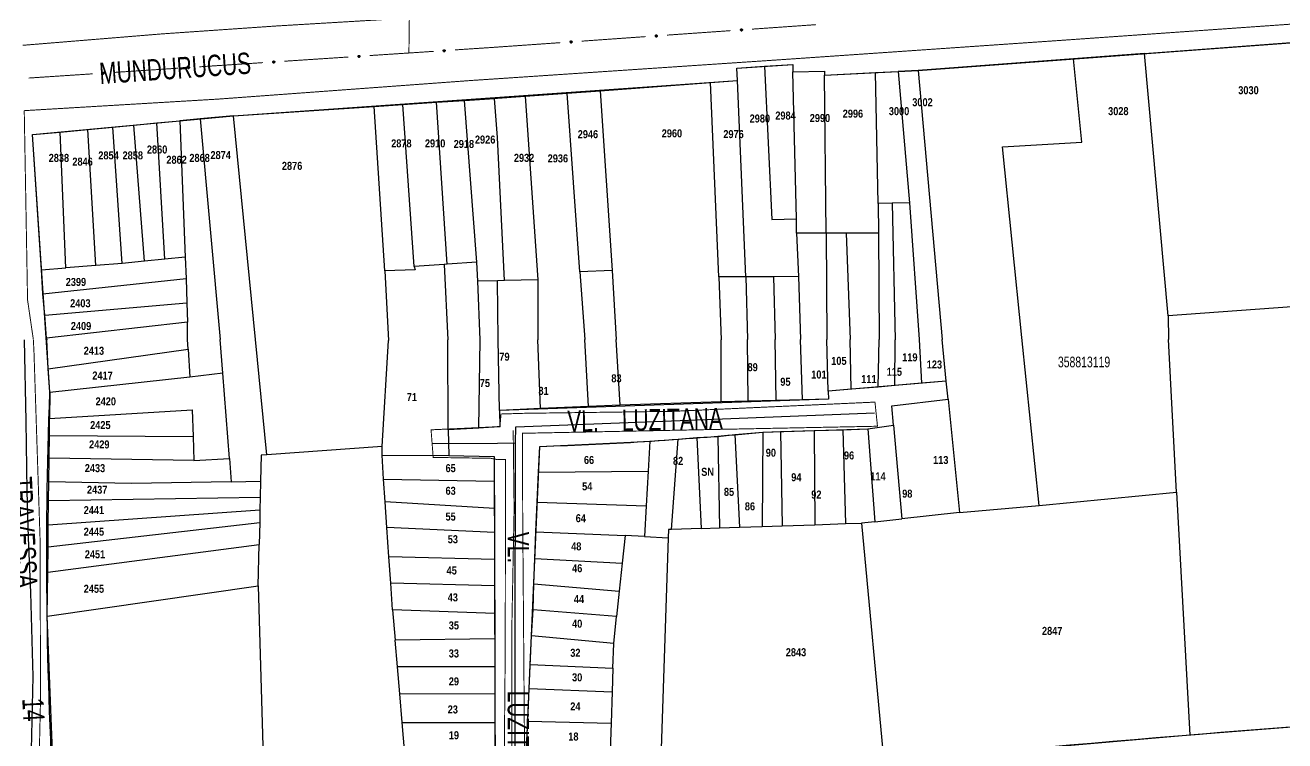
# Model space of a CAD drawing. Extents: x 201676 to 203188, y 4837754 to 4839005.
# Drawn here: x 202229.9 to 202465.9, y 4838670.6 to 4838804.7 of the extents above; entities that cross this region are included whole.
import ezdxf
from ezdxf.enums import TextEntityAlignment as Align

# ---------------------------------------------------------------- set-up
doc = ezdxf.new("R2010")
doc.units = 0
doc.header["$LTSCALE"] = 1.5
doc.header["$MEASUREMENT"] = 0
for name, pattern in [('PHANTOMX2', [5, 2.5, -0.5, 0.5, -0.5, 0.5, -0.5]), ('TRACO_05', [11, 7, -1, 0.5, -1, 0.5, -1]), ('TRACO_11', [8, 3, -1, 3, -1]), ('TRACO_25', [8, 3, -1, 1, -1, 1, -1])]:
    doc.linetypes.add(name, pattern=pattern)
for name, color, linetype in [('CD-MALHA-LOTES', 40, 'CONTINUOUS'), ('CD_TXT_QUADRA', 7, 'CONTINUOUS'), ('HD-VALAS-DRENOS', 170, 'TRACO_05'), ('RU-QUADRAS', 210, 'CONTINUOUS'), ('SV-EIXO-RUA-N-PAV', 6, 'CONTINUOUS'), ('SV-EIXO-RUA-PAV', 20, 'CONTINUOUS'), ('SV-RUA-NAO-PAV-S-GUIA-C-GUIA', 7, 'PHANTOMX2'), ('SV-RUA-PAVIM-S-GUIA-C-GUIA', 7, 'CONTINUOUS'), ('SV-TXT-RUA-N-PAV-S-GUIA-C-GUIA', 7, 'CONTINUOUS'), ('SV-TXT-RUA-PAV-S-GUIA-C-GUIA', 7, 'CONTINUOUS'), ('Th_NmrPort', 7, 'CONTINUOUS')]:
    doc.layers.add(name, color=color, linetype=linetype)
doc.styles.add('ARIAL', font='ARIAL.TTF')
doc.styles.get("Standard").update_dxf_attribs({"font": 'swisscbo.ttf'})

msp = doc.modelspace()

# ---------------------------------------------------------------- linework, layer by layer
at = {"layer": 'CD-MALHA-LOTES', "linetype": 'Continuous'}
for p, q in [((202234.25, 4838740.32), (202233.97, 4838745.74)), ((202260.44, 4838743.97), (202260.34, 4838745.81)), ((202266.96, 4838739.47), (202266.47, 4838745.8)), ((202275.2, 4838724.2), (202273.06, 4838745.8)), ((202296.79, 4838725.77), (202297.99, 4838745.63)), ((202309.16, 4838728.88), (202309.09, 4838745.74)), ((202314.88, 4838729.19), (202315.14, 4838745.74)), ((202318.77, 4838732.51), (202318.55, 4838745.8)), ((202326.46, 4838732.85), (202325.96, 4838745.74)), ((202335.46, 4838733.22), (202334.76, 4838745.81)), ((202341.38, 4838733.47), (202340.66, 4838745.77)), ((202360.3, 4838734.13), (202360.33, 4838745.74)), ((202365.39, 4838734.26), (202365.25, 4838745.81)), ((202370.62, 4838734.39), (202370.42, 4838745.81)), ((202375.57, 4838734.51), (202375.18, 4838745.77)), ((202380.39, 4838736.08), (202380.13, 4838745.76)), ((202384.65, 4838736.47), (202384.49, 4838745.77)), ((202389.74, 4838736.83), (202389.9, 4838745.81)), ((202392.87, 4838737.17), (202392.89, 4838745.74)), ((202397.39, 4838745.77), (202397.85, 4838737.58)), ((202402.47, 4838738.01), (202401.72, 4838745.77)), ((202419.88, 4838714.69), (202416.63, 4838746.15)), ((202445.64, 4838717.18), (202444.1, 4838745.77)), ((202234.25, 4838740.32), (202260.44, 4838743.97)), ((202260.44, 4838743.97), (202260.74, 4838738.75)), ((202234.56, 4838735.92), (202234.25, 4838740.32)), ((202260.74, 4838738.75), (202234.56, 4838735.83)), ((202266.96, 4838739.47), (202260.74, 4838738.75)), ((202268.17, 4838723.49), (202266.96, 4838739.47)), ((202392.87, 4838737.17), (202389.74, 4838736.83)), ((202397.85, 4838737.58), (202392.87, 4838737.17)), ((202402.47, 4838738.01), (202397.85, 4838737.58)), ((202402.82, 4838734.63), (202402.47, 4838738.01)), ((202234.56, 4838735.92), (202234.5, 4838730.97)), ((202234.56, 4838735.83), (202234.56, 4838735.92)), ((202384.65, 4838736.47), (202380.39, 4838736.08)), ((202380.39, 4838736.08), (202380.43, 4838734.63)), ((202389.74, 4838736.83), (202384.65, 4838736.47)), ((202234.5, 4838730.97), (202261.2, 4838732.59)), ((202261.2, 4838732.59), (202261.37, 4838727.59)), ((202326.46, 4838732.85), (202318.77, 4838732.51)), ((202318.77, 4838732.51), (202318.87, 4838729.45)), ((202335.46, 4838733.22), (202326.46, 4838732.85)), ((202341.38, 4838733.47), (202335.46, 4838733.22)), ((202360.3, 4838734.13), (202341.38, 4838733.47)), ((202365.39, 4838734.26), (202360.3, 4838734.13)), ((202370.62, 4838734.39), (202365.39, 4838734.26)), ((202375.57, 4838734.51), (202370.62, 4838734.39)), ((202380.43, 4838734.63), (202375.57, 4838734.51)), ((202392.26, 4838733.38), (202402.82, 4838734.63)), ((202392.59, 4838729.75), (202392.26, 4838733.38)), ((202402.82, 4838734.63), (202404.99, 4838713.36)), ((202234.46, 4838727.81), (202234.5, 4838730.97)), ((202234.41, 4838723.58), (202234.46, 4838727.81)), ((202234.46, 4838727.81), (202261.37, 4838727.59)), ((202314.88, 4838729.19), (202309.16, 4838728.88)), ((202309.16, 4838728.88), (202309.27, 4838724.08)), ((202318.37, 4838729.45), (202314.88, 4838729.19)), ((202318.87, 4838729.45), (202318.37, 4838729.45)), ((202359.66, 4838727.59), (202362.85, 4838728.01)), ((202362.85, 4838728.01), (202368.11, 4838728.44)), ((202362.85, 4838728.01), (202363.74, 4838710.63)), ((202368.11, 4838728.44), (202368.01, 4838710.77)), ((202368.11, 4838728.44), (202371.45, 4838728.54)), ((202371.45, 4838728.54), (202377.71, 4838728.73)), ((202371.45, 4838728.54), (202371.76, 4838710.9)), ((202377.71, 4838728.73), (202383.09, 4838728.84)), ((202377.71, 4838728.73), (202377.86, 4838711.1)), ((202383.09, 4838728.84), (202387.79, 4838729.04)), ((202383.09, 4838728.84), (202383.64, 4838711.29)), ((202387.79, 4838729.04), (202392.59, 4838729.75)), ((202387.79, 4838729.04), (202389.13, 4838711.63)), ((202392.59, 4838729.75), (202394.19, 4838712.18)), ((202261.37, 4838727.59), (202261.51, 4838723.15)), ((202296.79, 4838725.77), (202275.2, 4838724.2)), ((202296.78, 4838724.14), (202296.79, 4838725.77)), ((202326.1, 4838720.92), (202326.31, 4838725.77)), ((202326.31, 4838725.77), (202343.42, 4838726.53)), ((202343.42, 4838726.53), (202346.98, 4838726.76)), ((202346.98, 4838726.76), (202346.64, 4838721.12)), ((202346.98, 4838726.76), (202352.23, 4838727.14)), ((202350.98, 4838710.2), (202352.23, 4838727.14)), ((202352.23, 4838727.14), (202355.73, 4838727.43)), ((202355.73, 4838727.43), (202359.66, 4838727.59)), ((202355.73, 4838727.43), (202356.57, 4838710.39)), ((202359.66, 4838727.59), (202360, 4838710.5)), ((202234.35, 4838719.13), (202234.41, 4838723.58)), ((202261.51, 4838723.15), (202234.41, 4838723.58)), ((202261.51, 4838723.15), (202268.17, 4838723.49)), ((202268.17, 4838723.49), (202268.5, 4838719.14)), ((202274.12, 4838724.12), (202274.01, 4838719.24)), ((202275.2, 4838724.2), (202274.12, 4838724.12)), ((202297.08, 4838719.64), (202296.78, 4838724.14)), ((202296.78, 4838724.14), (202309.27, 4838724.08)), ((202309.27, 4838724.08), (202317.8, 4838723.86)), ((202317.8, 4838723.86), (202317.81, 4838719.27)), ((202325.85, 4838715.33), (202326.1, 4838720.92)), ((202326.1, 4838720.92), (202346.64, 4838721.12)), ((202346.64, 4838721.12), (202346.28, 4838714.62)), ((202234.31, 4838715.61), (202234.35, 4838719.13)), ((202249.82, 4838718.79), (202234.35, 4838719.13)), ((202268.5, 4838719.14), (202249.82, 4838718.79)), ((202268.5, 4838719.14), (202274.01, 4838719.24)), ((202274.01, 4838719.24), (202273.95, 4838716.25)), ((202297.08, 4838719.64), (202317.81, 4838719.27)), ((202297.37, 4838715.36), (202297.08, 4838719.64)), ((202317.81, 4838719.27), (202317.82, 4838714.14)), ((202234.31, 4838715.61), (202273.95, 4838716.25)), ((202273.95, 4838716.25), (202273.9, 4838713.91)), ((202419.88, 4838714.69), (202445.64, 4838717.18)), ((202445.64, 4838717.18), (202448.1, 4838671.64)), ((202234.25, 4838711.04), (202234.31, 4838715.61)), ((202234.25, 4838711.04), (202273.9, 4838713.91)), ((202273.9, 4838713.91), (202273.85, 4838711.53)), ((202317.82, 4838714.14), (202297.37, 4838715.36)), ((202297.7, 4838710.58), (202297.37, 4838715.36)), ((202317.82, 4838714.14), (202317.84, 4838709.65)), ((202325.61, 4838709.73), (202325.85, 4838715.33)), ((202325.85, 4838715.33), (202346.28, 4838714.62)), ((202346.28, 4838714.62), (202345.93, 4838708.87)), ((202404.99, 4838713.36), (202419.88, 4838714.69)), ((202234.2, 4838706.96), (202273.85, 4838711.53)), ((202273.85, 4838711.53), (202273.76, 4838707.4)), ((202377.86, 4838711.1), (202383.64, 4838711.29)), ((202383.64, 4838711.29), (202386.62, 4838711.39)), ((202389.13, 4838711.63), (202386.62, 4838711.39)), ((202386.62, 4838711.39), (202390.82, 4838666.65)), ((202389.13, 4838711.63), (202394.19, 4838712.18)), ((202404.99, 4838713.36), (202394.19, 4838712.18)), ((202234.2, 4838706.96), (202234.25, 4838711.04)), ((202317.84, 4838709.65), (202297.7, 4838710.58)), ((202298.07, 4838705.1), (202297.7, 4838710.58)), ((202317.84, 4838709.65), (202317.85, 4838704.59)), ((202325.39, 4838704.74), (202325.61, 4838709.73)), ((202325.61, 4838709.73), (202342.33, 4838709.06)), ((202342.33, 4838709.06), (202341.78, 4838703.86)), ((202345.93, 4838708.87), (202342.33, 4838709.06)), ((202345.93, 4838708.87), (202350.37, 4838708.64)), ((202350.42, 4838710.19), (202350.37, 4838708.64)), ((202350.98, 4838710.2), (202350.42, 4838710.19)), ((202356.57, 4838710.39), (202350.98, 4838710.2)), ((202356.57, 4838710.39), (202360, 4838710.5)), ((202360, 4838710.5), (202363.74, 4838710.63)), ((202363.74, 4838710.63), (202368.01, 4838710.77)), ((202368.01, 4838710.77), (202371.76, 4838710.9)), ((202371.76, 4838710.9), (202377.86, 4838711.1)), ((202234.14, 4838702.2), (202273.76, 4838707.4)), ((202234.14, 4838702.2), (202234.2, 4838706.96)), ((202273.59, 4838699.64), (202273.76, 4838707.4)), ((202350.37, 4838708.64), (202348.84, 4838662.6)), ((202317.85, 4838704.59), (202298.07, 4838705.1)), ((202298.4, 4838700.13), (202298.07, 4838705.1)), ((202317.85, 4838704.59), (202317.86, 4838699.64)), ((202325.19, 4838700.02), (202325.39, 4838704.74)), ((202325.39, 4838704.74), (202341.78, 4838703.86)), ((202234.04, 4838693.97), (202234.14, 4838702.2)), ((202341.78, 4838703.86), (202341.23, 4838698.66)), ((202234.04, 4838693.97), (202273.59, 4838699.64)), ((202273.59, 4838699.64), (202274.83, 4838655.16)), ((202317.86, 4838699.64), (202298.4, 4838700.13)), ((202298.75, 4838695.16), (202298.4, 4838700.13)), ((202317.86, 4838699.64), (202317.88, 4838694.48)), ((202325.08, 4838695.15), (202325.19, 4838700.02)), ((202325.19, 4838700.02), (202341.23, 4838698.66)), ((202341.23, 4838698.66), (202340.72, 4838693.88)), ((202317.88, 4838694.48), (202298.75, 4838695.16)), ((202298.75, 4838695.16), (202299.23, 4838689.46)), ((202324.77, 4838690.3), (202325.08, 4838695.15)), ((202340.72, 4838693.88), (202325.08, 4838695.15)), ((202235.68, 4838652.69), (202234.04, 4838693.97)), ((202317.88, 4838694.48), (202317.89, 4838689.73)), ((202340.2, 4838688.86), (202340.72, 4838693.88)), ((202324.53, 4838684.91), (202324.77, 4838690.3)), ((202340.2, 4838688.86), (202324.77, 4838690.3)), ((202317.89, 4838689.73), (202299.23, 4838689.46)), ((202299.65, 4838684.49), (202299.23, 4838689.46)), ((202317.89, 4838689.73), (202317.91, 4838684.49)), ((202340.04, 4838684.22), (202340.2, 4838688.86)), ((202317.91, 4838684.49), (202299.65, 4838684.49)), ((202300.08, 4838679.44), (202299.65, 4838684.49)), ((202317.91, 4838684.49), (202317.92, 4838679.33)), ((202324.34, 4838680.41), (202324.53, 4838684.91)), ((202324.53, 4838684.91), (202340.04, 4838684.22)), ((202340.04, 4838684.22), (202339.89, 4838679.81)), ((202317.92, 4838679.33), (202300.08, 4838679.44)), ((202300.55, 4838674.01), (202300.08, 4838679.44)), ((202317.92, 4838679.33), (202317.93, 4838674.01)), ((202324.07, 4838674.28), (202324.34, 4838680.41)), ((202324.34, 4838680.41), (202339.89, 4838679.81)), ((202339.89, 4838679.81), (202339.68, 4838673.91)), ((202300.55, 4838674.01), (202317.93, 4838674.01)), ((202301.05, 4838668.14), (202300.55, 4838674.01)), ((202317.93, 4838674.01), (202317.95, 4838669.57)), ((202323.86, 4838669.43), (202324.07, 4838674.28)), ((202324.07, 4838674.28), (202339.68, 4838673.91)), ((202339.68, 4838673.91), (202339.5, 4838668.71)), ((202478.19, 4838674.05), (202448.1, 4838671.64)), ((202448.1, 4838671.64), (202390.82, 4838666.65))]:
    msp.add_line(p, q, dxfattribs=at)
at = {"layer": 'CD-MALHA-LOTES', "linetype": 'Continuous', "flags": 128}
for points in [[(202439.61, 4838799.34), (202470.44, 4838801.65)], [(202439.61, 4838799.34), (202426.32, 4838798.35)], [(202444.08, 4838750.24), (202439.61, 4838799.34)], [(202363.23, 4838796.63), (202368.45, 4838797.01)], [(202363.35, 4838794.29), (202363.23, 4838796.63)], [(202368.45, 4838797.01), (202373.72, 4838797.33)], [(202368.45, 4838797.01), (202369.82, 4838768.26)], [(202373.72, 4838797.33), (202373.76, 4838795.91)], [(202397.22, 4838796.17), (202393.49, 4838795.99)], [(202426.32, 4838798.35), (202397.22, 4838796.17)], [(202397.22, 4838796.17), (202401.72, 4838745.77)], [(202427.87, 4838782.74), (202426.32, 4838798.35)], [(202337.64, 4838792.4), (202358.3, 4838793.92)], [(202358.3, 4838793.92), (202363.35, 4838794.29)], [(202359.85, 4838757.53), (202358.3, 4838793.92)], [(202364.91, 4838757.53), (202363.35, 4838794.29)], [(202373.76, 4838795.91), (202379.69, 4838796.04)], [(202374.43, 4838768.41), (202373.76, 4838795.91)], [(202379.69, 4838796.04), (202379.69, 4838795.31)], [(202379.69, 4838795.31), (202389.25, 4838795.78)], [(202379.98, 4838765.72), (202379.69, 4838795.31)], [(202389.25, 4838795.78), (202393.49, 4838795.99)], [(202389.7, 4838771.28), (202389.25, 4838795.78)], [(202393.49, 4838795.99), (202395.63, 4838771.37)], [(202323.58, 4838791.37), (202331.45, 4838791.95)], [(202331.45, 4838791.95), (202337.64, 4838792.4)], [(202333.85, 4838758.47), (202331.45, 4838791.95)], [(202337.64, 4838792.4), (202339.88, 4838758.7)], [(202268.97, 4838787.72), (202295.33, 4838789.46)], [(202295.33, 4838789.46), (202300.67, 4838789.81)], [(202297.29, 4838758.63), (202295.33, 4838789.46)], [(202300.67, 4838789.81), (202306.95, 4838790.23)], [(202302.79, 4838759.46), (202300.67, 4838789.81)], [(202306.95, 4838790.23), (202312.24, 4838790.58)], [(202308.98, 4838759.92), (202306.95, 4838790.23)], [(202312.24, 4838790.58), (202317.84, 4838790.95)], [(202314.54, 4838760.28), (202312.24, 4838790.58)], [(202317.84, 4838790.95), (202318.43, 4838790.99)], [(202318.41, 4838783.62), (202317.84, 4838790.95)], [(202318.43, 4838790.99), (202323.58, 4838791.37)], [(202323.58, 4838791.37), (202325.97, 4838756.98)], [(202254.61, 4838786.36), (202258.89, 4838786.76)], [(202262.73, 4838787.1), (202258.89, 4838786.76)], [(202258.89, 4838786.76), (202259.9, 4838761.22)], [(202268.97, 4838787.72), (202262.73, 4838787.1)], [(202262.73, 4838787.1), (202266.47, 4838745.8)], [(202273.06, 4838745.8), (202268.97, 4838787.72)], [(202231.3, 4838784.17), (202236.48, 4838784.65)], [(202236.48, 4838784.65), (202241.64, 4838785.14)], [(202237.56, 4838759.19), (202236.48, 4838784.65)], [(202241.64, 4838785.14), (202246.34, 4838785.58)], [(202243.17, 4838759.63), (202241.64, 4838785.14)], [(202246.34, 4838785.58), (202250.27, 4838785.95)], [(202248.06, 4838760.02), (202246.34, 4838785.58)], [(202250.27, 4838785.95), (202254.61, 4838786.36)], [(202252.25, 4838760.44), (202250.27, 4838785.95)], [(202256.06, 4838760.83), (202254.61, 4838786.36)], [(202232.95, 4838758.82), (202231.3, 4838784.17)], [(202319.71, 4838756.83), (202318.41, 4838783.62)], [(202413.01, 4838781.87), (202427.87, 4838782.74)], [(202416.63, 4838746.15), (202413.01, 4838781.87)], [(202392.34, 4838771.32), (202389.7, 4838771.28)], [(202389.7, 4838771.28), (202389.8, 4838765.72)], [(202395.63, 4838771.37), (202392.34, 4838771.32)], [(202392.34, 4838771.32), (202392.89, 4838745.74)], [(202395.63, 4838771.37), (202397.39, 4838745.77)], [(202369.82, 4838768.26), (202374.43, 4838768.41)], [(202374.43, 4838765.72), (202374.43, 4838768.41)], [(202374.43, 4838765.72), (202374.8, 4838757.57)], [(202379.98, 4838765.72), (202374.43, 4838765.72)], [(202383.75, 4838765.72), (202379.98, 4838765.72)], [(202379.98, 4838765.72), (202380.13, 4838745.76)], [(202389.8, 4838765.72), (202383.75, 4838765.72)], [(202383.75, 4838765.72), (202384.49, 4838745.77)], [(202389.8, 4838765.72), (202389.9, 4838745.81)], [(202256.06, 4838760.83), (202252.25, 4838760.44)], [(202259.9, 4838761.22), (202256.06, 4838760.83)], [(202259.9, 4838761.22), (202260.05, 4838757.2)], [(202232.95, 4838758.82), (202237.56, 4838759.19)], [(202233.25, 4838754.34), (202232.95, 4838758.82)], [(202243.17, 4838759.63), (202237.56, 4838759.19)], [(202248.06, 4838760.02), (202243.17, 4838759.63)], [(202252.25, 4838760.44), (202248.06, 4838760.02)], [(202302.96, 4838758.86), (202297.29, 4838758.63)], [(202297.29, 4838758.63), (202297.99, 4838745.63)], [(202308.42, 4838759.86), (202302.79, 4838759.46)], [(202302.79, 4838759.46), (202302.96, 4838758.86)], [(202308.98, 4838759.92), (202308.42, 4838759.86)], [(202308.42, 4838759.86), (202309.09, 4838745.74)], [(202314.54, 4838760.28), (202308.98, 4838759.92)], [(202314.7, 4838756.71), (202314.54, 4838760.28)], [(202339.88, 4838758.7), (202333.85, 4838758.47)], [(202333.85, 4838758.47), (202334.76, 4838745.81)], [(202339.88, 4838758.7), (202340.66, 4838745.77)], [(202233.25, 4838754.34), (202260.05, 4838757.2)], [(202260.05, 4838757.2), (202260.23, 4838752.66)], [(202318.43, 4838756.8), (202314.7, 4838756.71)], [(202315.14, 4838745.74), (202314.7, 4838756.71)], [(202319.71, 4838756.83), (202318.43, 4838756.8)], [(202318.55, 4838745.8), (202318.43, 4838756.8)], [(202325.97, 4838756.98), (202319.71, 4838756.83)], [(202325.97, 4838756.98), (202325.96, 4838745.74)], [(202364.91, 4838757.53), (202359.85, 4838757.53)], [(202359.85, 4838757.53), (202360.33, 4838745.74)], [(202370.12, 4838757.55), (202364.91, 4838757.53)], [(202364.91, 4838757.53), (202365.25, 4838745.81)], [(202374.8, 4838757.57), (202370.12, 4838757.55)], [(202370.12, 4838757.55), (202370.42, 4838745.81)], [(202374.8, 4838757.57), (202375.18, 4838745.77)], [(202233.58, 4838750.32), (202233.25, 4838754.34)], [(202233.58, 4838750.32), (202260.23, 4838752.66)], [(202260.23, 4838752.66), (202260.31, 4838749.03)], [(202474.12, 4838752.4), (202444.08, 4838750.24)], [(202233.94, 4838746.06), (202233.58, 4838750.32)], [(202260.31, 4838749.03), (202233.94, 4838746.06)], [(202260.34, 4838745.81), (202260.31, 4838749.03)], [(202444.08, 4838750.24), (202444.1, 4838745.77)], [(202233.94, 4838746.06), (202233.97, 4838745.74)]]:
    msp.add_lwpolyline(points, dxfattribs=at)
at = {"layer": 'HD-VALAS-DRENOS', "const_width": 0.18}
msp.add_lwpolyline([(202321.35, 4838728.77), (202321.52, 4838713.96), (202321.12, 4838693.2), (202321.11, 4838668.98), (202321.2, 4838658.27)], dxfattribs=at)
at = {"layer": 'RU-QUADRAS', "color": 6, "linetype": 'Continuous'}
for points in [[(202235.68, 4838652.69, -0.026041), (202234.56, 4838735.92), (202231.3, 4838784.17), (202268.97, 4838787.72), (202363.35, 4838794.29), (202363.23, 4838796.63), (202373.72, 4838797.33), (202373.76, 4838795.91), (202379.69, 4838796.04), (202379.69, 4838795.31), (202397.22, 4838796.17), (202585.38, 4838810.26), (202586.74, 4838786.01), (202585.08, 4838786.01), (202586.25, 4838757.93), (202589.36, 4838757.93), (202593.57, 4838683.98), (202592.49, 4838680.56), (202528.07, 4838677.64), (202478.23, 4838674.07, 0.005746), (202348.84, 4838662.6)], [(202323.29, 4838656.28), (202326.31, 4838725.77, 0.01641), (202368.11, 4838728.44), (202387.79, 4838729.04), (202392.59, 4838729.75), (202392.26, 4838733.38), (202402.82, 4838734.63), (202402.47, 4838738.01), (202380.39, 4838736.08), (202380.43, 4838734.63), (202318.77, 4838732.51), (202318.87, 4838729.45), (202309.16, 4838728.88), (202309.27, 4838724.08), (202317.8, 4838723.86), (202317.98, 4838657.14)]]:
    msp.add_lwpolyline(points, format="xyb", dxfattribs=at)
at = {"layer": 'SV-EIXO-RUA-N-PAV'}
for points in [[(202321.64, 4838649.45), (202321.79, 4838726.43), (202321.87, 4838729.45), (202352.66, 4838730.62), (202389.04, 4838732.02)], [(202306.16, 4838726.33), (202318.41, 4838726.39)], [(202318.41, 4838726.39), (202321.79, 4838726.43)]]:
    msp.add_lwpolyline(points, dxfattribs=at)
at = {"layer": 'SV-EIXO-RUA-PAV', "const_width": 0.18}
for points in [[(202301.81, 4838799.46), (202301.91, 4838807.46)], [(202350.15, 4838802.81), (202362.12, 4838803.65)], [(202366.11, 4838803.93), (202378.08, 4838804.77)], [(202318.23, 4838800.56), (202330.2, 4838801.4)], [(202334.19, 4838801.68), (202346.16, 4838802.53)], [(202278.49, 4838797.92), (202290.46, 4838798.71)], [(202294.45, 4838798.98), (202301.44, 4838799.44)], [(202301.44, 4838799.44), (202301.81, 4838799.46)], [(202301.81, 4838799.46), (202306.43, 4838799.77)], [(202310.42, 4838800.04), (202317.4, 4838800.5)], [(202317.4, 4838800.5), (202318.23, 4838800.56)], [(202246.56, 4838795.82), (202258.53, 4838796.61)], [(202262.52, 4838796.87), (202274.5, 4838797.66)], [(202230.59, 4838794.77), (202242.56, 4838795.56)]]:
    msp.add_lwpolyline(points, dxfattribs=at)
at = {"layer": 'SV-EIXO-RUA-PAV'}
for points in [[(202363.97, 4838803.89), (202364, 4838803.93), (202364.03, 4838803.95), (202364.07, 4838803.97), (202364.1, 4838803.97), (202364.14, 4838803.97), (202364.17, 4838803.96), (202364.21, 4838803.94), (202364.25, 4838803.91), (202364.27, 4838803.88), (202364.29, 4838803.84), (202364.29, 4838803.81), (202364.29, 4838803.77), (202364.28, 4838803.74), (202364.26, 4838803.7), (202364.23, 4838803.66), (202364.19, 4838803.64), (202364.16, 4838803.62), (202364.13, 4838803.62), (202364.09, 4838803.62), (202364.05, 4838803.63), (202364.02, 4838803.65), (202363.98, 4838803.68), (202363.95, 4838803.71), (202363.94, 4838803.75), (202363.94, 4838803.78), (202363.94, 4838803.82), (202363.94, 4838803.85), (202363.97, 4838803.89)], [(202332.04, 4838801.64), (202332.08, 4838801.68), (202332.11, 4838801.71), (202332.15, 4838801.72), (202332.18, 4838801.72), (202332.22, 4838801.72), (202332.25, 4838801.71), (202332.29, 4838801.7), (202332.33, 4838801.66), (202332.35, 4838801.63), (202332.36, 4838801.59), (202332.37, 4838801.56), (202332.37, 4838801.52), (202332.36, 4838801.49), (202332.34, 4838801.45), (202332.31, 4838801.41), (202332.27, 4838801.39), (202332.24, 4838801.38), (202332.2, 4838801.37), (202332.17, 4838801.37), (202332.13, 4838801.38), (202332.1, 4838801.4), (202332.06, 4838801.43), (202332.03, 4838801.46), (202332.02, 4838801.5), (202332.02, 4838801.53), (202332.02, 4838801.57), (202332.02, 4838801.61), (202332.04, 4838801.64)], [(202348, 4838802.77), (202348.04, 4838802.8), (202348.07, 4838802.83), (202348.11, 4838802.84), (202348.14, 4838802.85), (202348.18, 4838802.85), (202348.21, 4838802.84), (202348.25, 4838802.82), (202348.29, 4838802.79), (202348.31, 4838802.75), (202348.32, 4838802.72), (202348.33, 4838802.68), (202348.33, 4838802.65), (202348.32, 4838802.61), (202348.3, 4838802.57), (202348.27, 4838802.54), (202348.23, 4838802.51), (202348.2, 4838802.5), (202348.16, 4838802.49), (202348.13, 4838802.5), (202348.09, 4838802.5), (202348.06, 4838802.52), (202348.02, 4838802.56), (202347.99, 4838802.59), (202347.98, 4838802.62), (202347.98, 4838802.66), (202347.98, 4838802.69), (202347.98, 4838802.73), (202348, 4838802.77)], [(202292.31, 4838798.94), (202292.34, 4838798.98), (202292.37, 4838799.01), (202292.41, 4838799.02), (202292.44, 4838799.02), (202292.48, 4838799.02), (202292.51, 4838799.01), (202292.55, 4838799), (202292.59, 4838798.96), (202292.61, 4838798.93), (202292.63, 4838798.89), (202292.63, 4838798.86), (202292.63, 4838798.82), (202292.62, 4838798.79), (202292.6, 4838798.75), (202292.57, 4838798.71), (202292.53, 4838798.69), (202292.5, 4838798.68), (202292.46, 4838798.67), (202292.43, 4838798.67), (202292.39, 4838798.68), (202292.36, 4838798.7), (202292.32, 4838798.73), (202292.29, 4838798.77), (202292.28, 4838798.8), (202292.28, 4838798.84), (202292.28, 4838798.87), (202292.28, 4838798.91), (202292.31, 4838798.94)], [(202308.27, 4838800), (202308.3, 4838800.04), (202308.34, 4838800.07), (202308.37, 4838800.08), (202308.41, 4838800.08), (202308.44, 4838800.08), (202308.48, 4838800.07), (202308.51, 4838800.06), (202308.55, 4838800.02), (202308.58, 4838799.99), (202308.59, 4838799.95), (202308.6, 4838799.92), (202308.59, 4838799.88), (202308.58, 4838799.85), (202308.57, 4838799.81), (202308.53, 4838799.77), (202308.5, 4838799.75), (202308.46, 4838799.74), (202308.43, 4838799.73), (202308.39, 4838799.73), (202308.36, 4838799.74), (202308.32, 4838799.76), (202308.28, 4838799.79), (202308.26, 4838799.82), (202308.25, 4838799.86), (202308.24, 4838799.89), (202308.24, 4838799.93), (202308.25, 4838799.97), (202308.27, 4838800)], [(202260.37, 4838796.84), (202260.41, 4838796.88), (202260.44, 4838796.9), (202260.48, 4838796.92), (202260.51, 4838796.92), (202260.55, 4838796.92), (202260.58, 4838796.91), (202260.62, 4838796.89), (202260.66, 4838796.86), (202260.68, 4838796.82), (202260.69, 4838796.79), (202260.7, 4838796.75), (202260.7, 4838796.72), (202260.69, 4838796.68), (202260.67, 4838796.65), (202260.64, 4838796.61), (202260.6, 4838796.58), (202260.57, 4838796.57), (202260.53, 4838796.57), (202260.5, 4838796.57), (202260.46, 4838796.58), (202260.42, 4838796.6), (202260.39, 4838796.63), (202260.36, 4838796.66), (202260.35, 4838796.7), (202260.35, 4838796.73), (202260.35, 4838796.77), (202260.35, 4838796.8), (202260.37, 4838796.84)], [(202276.34, 4838797.89), (202276.37, 4838797.93), (202276.41, 4838797.96), (202276.44, 4838797.97), (202276.48, 4838797.97), (202276.51, 4838797.97), (202276.55, 4838797.96), (202276.58, 4838797.94), (202276.62, 4838797.91), (202276.65, 4838797.88), (202276.66, 4838797.84), (202276.67, 4838797.81), (202276.66, 4838797.77), (202276.65, 4838797.74), (202276.64, 4838797.7), (202276.6, 4838797.66), (202276.57, 4838797.64), (202276.53, 4838797.62), (202276.5, 4838797.62), (202276.46, 4838797.62), (202276.43, 4838797.63), (202276.39, 4838797.65), (202276.35, 4838797.68), (202276.33, 4838797.71), (202276.32, 4838797.75), (202276.31, 4838797.78), (202276.31, 4838797.82), (202276.32, 4838797.85), (202276.34, 4838797.89)], [(202244.41, 4838795.79), (202244.44, 4838795.83), (202244.48, 4838795.85), (202244.51, 4838795.86), (202244.55, 4838795.87), (202244.58, 4838795.87), (202244.62, 4838795.86), (202244.65, 4838795.84), (202244.69, 4838795.81), (202244.71, 4838795.77), (202244.73, 4838795.74), (202244.73, 4838795.7), (202244.73, 4838795.67), (202244.72, 4838795.63), (202244.7, 4838795.59), (202244.67, 4838795.56), (202244.64, 4838795.53), (202244.6, 4838795.52), (202244.57, 4838795.52), (202244.53, 4838795.52), (202244.5, 4838795.53), (202244.46, 4838795.54), (202244.42, 4838795.58), (202244.4, 4838795.61), (202244.39, 4838795.64), (202244.38, 4838795.68), (202244.38, 4838795.72), (202244.39, 4838795.75), (202244.41, 4838795.79)]]:
    msp.add_lwpolyline(points, close=True, dxfattribs=at)
for points in [[(202363.94, 4838803.85), (202364.25, 4838803.91)], [(202363.94, 4838803.82), (202364.27, 4838803.88)], [(202363.94, 4838803.8), (202364.27, 4838803.86)], [(202363.94, 4838803.78), (202364.29, 4838803.84)], [(202363.94, 4838803.76), (202364.29, 4838803.82)], [(202363.94, 4838803.75), (202364.29, 4838803.81)], [(202363.95, 4838803.84), (202364.25, 4838803.89)], [(202363.95, 4838803.73), (202364.29, 4838803.79)], [(202363.95, 4838803.71), (202364.29, 4838803.77)], [(202363.96, 4838803.87), (202364.22, 4838803.93)], [(202363.97, 4838803.89), (202364.21, 4838803.94)], [(202363.97, 4838803.7), (202364.28, 4838803.75)], [(202363.98, 4838803.91), (202364.18, 4838803.95)], [(202363.98, 4838803.68), (202364.28, 4838803.74)], [(202364, 4838803.93), (202364.17, 4838803.96)], [(202364, 4838803.66), (202364.27, 4838803.72)], [(202364.02, 4838803.94), (202364.15, 4838803.96)], [(202364.02, 4838803.65), (202364.26, 4838803.7)], [(202364.03, 4838803.95), (202364.14, 4838803.97)], [(202364.04, 4838803.64), (202364.24, 4838803.68)], [(202364.05, 4838803.63), (202364.23, 4838803.66)], [(202364.08, 4838803.62), (202364.21, 4838803.65)], [(202364.09, 4838803.62), (202364.19, 4838803.64)], [(202332.02, 4838801.61), (202332.33, 4838801.66)], [(202332.02, 4838801.57), (202332.35, 4838801.63)], [(202332.02, 4838801.55), (202332.35, 4838801.61)], [(202332.02, 4838801.53), (202332.36, 4838801.59)], [(202332.02, 4838801.52), (202332.37, 4838801.57)], [(202332.02, 4838801.5), (202332.37, 4838801.56)], [(202332.03, 4838801.59), (202332.33, 4838801.65)], [(202332.03, 4838801.48), (202332.37, 4838801.54)], [(202332.03, 4838801.46), (202332.37, 4838801.52)], [(202332.04, 4838801.64), (202332.29, 4838801.7)], [(202332.04, 4838801.62), (202332.3, 4838801.68)], [(202332.05, 4838801.45), (202332.36, 4838801.5)], [(202332.06, 4838801.66), (202332.26, 4838801.7)], [(202332.06, 4838801.43), (202332.36, 4838801.49)], [(202332.08, 4838801.68), (202332.25, 4838801.71)], [(202332.08, 4838801.42), (202332.35, 4838801.47)], [(202332.1, 4838801.7), (202332.22, 4838801.72)], [(202332.1, 4838801.4), (202332.34, 4838801.45)], [(202332.11, 4838801.71), (202332.22, 4838801.72)], [(202332.12, 4838801.39), (202332.32, 4838801.43)], [(202332.13, 4838801.38), (202332.31, 4838801.41)], [(202332.16, 4838801.38), (202332.28, 4838801.4)], [(202332.17, 4838801.37), (202332.27, 4838801.39)], [(202347.98, 4838802.73), (202348.29, 4838802.79)], [(202347.98, 4838802.69), (202348.31, 4838802.75)], [(202347.98, 4838802.68), (202348.31, 4838802.74)], [(202347.98, 4838802.66), (202348.32, 4838802.72)], [(202347.98, 4838802.64), (202348.33, 4838802.7)], [(202347.98, 4838802.62), (202348.33, 4838802.68)], [(202347.99, 4838802.71), (202348.29, 4838802.77)], [(202347.99, 4838802.61), (202348.33, 4838802.66)], [(202347.99, 4838802.59), (202348.33, 4838802.65)], [(202348, 4838802.77), (202348.25, 4838802.82)], [(202348, 4838802.75), (202348.26, 4838802.8)], [(202348.01, 4838802.57), (202348.32, 4838802.63)], [(202348.02, 4838802.79), (202348.22, 4838802.83)], [(202348.02, 4838802.56), (202348.32, 4838802.61)], [(202348.04, 4838802.8), (202348.21, 4838802.84)], [(202348.04, 4838802.54), (202348.31, 4838802.59)], [(202348.06, 4838802.82), (202348.18, 4838802.84)], [(202348.06, 4838802.52), (202348.3, 4838802.57)], [(202348.07, 4838802.83), (202348.18, 4838802.85)], [(202348.08, 4838802.52), (202348.28, 4838802.55)], [(202348.09, 4838802.5), (202348.27, 4838802.54)], [(202348.12, 4838802.5), (202348.25, 4838802.52)], [(202348.13, 4838802.5), (202348.23, 4838802.51)], [(202292.28, 4838798.91), (202292.59, 4838798.96)], [(202292.28, 4838798.87), (202292.61, 4838798.93)], [(202292.28, 4838798.85), (202292.61, 4838798.91)], [(202292.28, 4838798.84), (202292.63, 4838798.89)], [(202292.28, 4838798.82), (202292.63, 4838798.87)], [(202292.28, 4838798.8), (202292.63, 4838798.86)], [(202292.29, 4838798.89), (202292.59, 4838798.95)], [(202292.29, 4838798.78), (202292.63, 4838798.84)], [(202292.29, 4838798.77), (202292.63, 4838798.82)], [(202292.3, 4838798.92), (202292.56, 4838798.98)], [(202292.31, 4838798.94), (202292.55, 4838799)], [(202292.31, 4838798.75), (202292.62, 4838798.8)], [(202292.32, 4838798.96), (202292.52, 4838799)], [(202292.32, 4838798.73), (202292.62, 4838798.79)], [(202292.34, 4838798.98), (202292.51, 4838799.01)], [(202292.34, 4838798.72), (202292.61, 4838798.77)], [(202292.36, 4838799), (202292.49, 4838799.02)], [(202292.36, 4838798.7), (202292.6, 4838798.75)], [(202292.37, 4838799.01), (202292.48, 4838799.02)], [(202292.38, 4838798.69), (202292.58, 4838798.73)], [(202292.39, 4838798.68), (202292.57, 4838798.71)], [(202292.42, 4838798.68), (202292.54, 4838798.7)], [(202292.43, 4838798.67), (202292.53, 4838798.69)], [(202308.24, 4838799.93), (202308.58, 4838799.99)], [(202308.24, 4838799.89), (202308.59, 4838799.95)], [(202308.25, 4838799.97), (202308.55, 4838800.02)], [(202308.25, 4838799.95), (202308.56, 4838800.01)], [(202308.25, 4838799.91), (202308.58, 4838799.97)], [(202308.25, 4838799.88), (202308.59, 4838799.93)], [(202308.25, 4838799.86), (202308.6, 4838799.92)], [(202308.26, 4838799.98), (202308.53, 4838800.04)], [(202308.26, 4838799.84), (202308.59, 4838799.9)], [(202308.26, 4838799.82), (202308.59, 4838799.88)], [(202308.27, 4838800), (202308.51, 4838800.06)], [(202308.27, 4838799.81), (202308.58, 4838799.86)], [(202308.28, 4838799.79), (202308.58, 4838799.85)], [(202308.29, 4838800.02), (202308.49, 4838800.06)], [(202308.3, 4838800.04), (202308.48, 4838800.07)], [(202308.31, 4838799.78), (202308.57, 4838799.83)], [(202308.32, 4838800.06), (202308.45, 4838800.08)], [(202308.32, 4838799.76), (202308.57, 4838799.81)], [(202308.34, 4838800.07), (202308.44, 4838800.08)], [(202308.34, 4838799.75), (202308.54, 4838799.79)], [(202308.36, 4838799.74), (202308.53, 4838799.77)], [(202308.38, 4838799.74), (202308.51, 4838799.76)], [(202308.39, 4838799.73), (202308.5, 4838799.75)], [(202260.35, 4838796.8), (202260.66, 4838796.86)], [(202260.35, 4838796.77), (202260.68, 4838796.82)], [(202260.35, 4838796.75), (202260.68, 4838796.81)], [(202260.35, 4838796.73), (202260.69, 4838796.79)], [(202260.35, 4838796.71), (202260.7, 4838796.77)], [(202260.35, 4838796.7), (202260.7, 4838796.75)], [(202260.36, 4838796.79), (202260.66, 4838796.84)], [(202260.36, 4838796.68), (202260.7, 4838796.74)], [(202260.36, 4838796.66), (202260.7, 4838796.72)], [(202260.37, 4838796.84), (202260.62, 4838796.89)], [(202260.37, 4838796.82), (202260.63, 4838796.87)], [(202260.38, 4838796.64), (202260.69, 4838796.7)], [(202260.39, 4838796.86), (202260.59, 4838796.9)], [(202260.39, 4838796.63), (202260.69, 4838796.68)], [(202260.41, 4838796.88), (202260.58, 4838796.91)], [(202260.41, 4838796.61), (202260.68, 4838796.66)], [(202260.42, 4838796.6), (202260.67, 4838796.65)], [(202260.43, 4838796.89), (202260.55, 4838796.91)], [(202260.44, 4838796.9), (202260.55, 4838796.92)], [(202260.45, 4838796.59), (202260.65, 4838796.63)], [(202260.46, 4838796.58), (202260.64, 4838796.61)], [(202260.48, 4838796.57), (202260.61, 4838796.6)], [(202260.5, 4838796.57), (202260.6, 4838796.58)], [(202276.31, 4838797.82), (202276.65, 4838797.88)], [(202276.31, 4838797.78), (202276.66, 4838797.84)], [(202276.32, 4838797.85), (202276.62, 4838797.91)], [(202276.32, 4838797.84), (202276.63, 4838797.89)], [(202276.32, 4838797.8), (202276.65, 4838797.86)], [(202276.32, 4838797.77), (202276.66, 4838797.82)], [(202276.32, 4838797.75), (202276.67, 4838797.81)], [(202276.33, 4838797.87), (202276.6, 4838797.93)], [(202276.33, 4838797.73), (202276.66, 4838797.79)], [(202276.33, 4838797.71), (202276.66, 4838797.77)], [(202276.34, 4838797.89), (202276.58, 4838797.94)], [(202276.34, 4838797.7), (202276.65, 4838797.75)], [(202276.35, 4838797.68), (202276.65, 4838797.74)], [(202276.36, 4838797.91), (202276.56, 4838797.95)], [(202276.37, 4838797.93), (202276.55, 4838797.96)], [(202276.38, 4838797.67), (202276.64, 4838797.72)], [(202276.39, 4838797.94), (202276.52, 4838797.97)], [(202276.39, 4838797.65), (202276.64, 4838797.7)], [(202276.41, 4838797.96), (202276.51, 4838797.97)], [(202276.41, 4838797.64), (202276.61, 4838797.68)], [(202276.43, 4838797.63), (202276.6, 4838797.66)], [(202276.45, 4838797.63), (202276.58, 4838797.65)], [(202276.46, 4838797.62), (202276.57, 4838797.64)], [(202244.38, 4838795.72), (202244.71, 4838795.77)], [(202244.38, 4838795.68), (202244.73, 4838795.74)], [(202244.39, 4838795.75), (202244.69, 4838795.81)], [(202244.39, 4838795.73), (202244.7, 4838795.79)], [(202244.39, 4838795.7), (202244.72, 4838795.76)], [(202244.39, 4838795.66), (202244.73, 4838795.72)], [(202244.39, 4838795.64), (202244.73, 4838795.7)], [(202244.4, 4838795.77), (202244.67, 4838795.82)], [(202244.4, 4838795.63), (202244.73, 4838795.68)], [(202244.4, 4838795.61), (202244.73, 4838795.67)], [(202244.41, 4838795.79), (202244.65, 4838795.84)], [(202244.41, 4838795.59), (202244.72, 4838795.65)], [(202244.42, 4838795.58), (202244.72, 4838795.63)], [(202244.43, 4838795.81), (202244.63, 4838795.85)], [(202244.44, 4838795.83), (202244.62, 4838795.86)], [(202244.45, 4838795.56), (202244.71, 4838795.61)], [(202244.46, 4838795.84), (202244.59, 4838795.86)], [(202244.46, 4838795.54), (202244.7, 4838795.59)], [(202244.48, 4838795.85), (202244.58, 4838795.87)], [(202244.48, 4838795.54), (202244.68, 4838795.57)], [(202244.5, 4838795.53), (202244.67, 4838795.56)], [(202244.52, 4838795.52), (202244.65, 4838795.54)], [(202244.53, 4838795.52), (202244.64, 4838795.53)], [(202231.87, 4838640.66), (202230.99, 4838655.64), (202231.07, 4838668.93), (202231.39, 4838682.67), (202230.99, 4838698.41), (202230.51, 4838708.66), (202230.27, 4838717.36), (202230.11, 4838730.49), (202229.79, 4838745.74)]]:
    msp.add_lwpolyline(points, dxfattribs=at)
at = {"layer": 'SV-RUA-NAO-PAV-S-GUIA-C-GUIA', "linetype": 'TRACO_11', "const_width": 0.18}
msp.add_lwpolyline([(202229.74, 4838788.66), (202230.36, 4838753.2), (202231.44, 4838745.81)], dxfattribs=at)
at = {"layer": 'SV-RUA-NAO-PAV-S-GUIA-C-GUIA', "linetype": 'TRACO_25', "const_width": 0.18, "flags": 128}
for points in [[(202323.58, 4838655.04), (202323.13, 4838712.46), (202323.08, 4838728.22), (202389.6, 4838729.54), (202389.13, 4838734.06), (202351.27, 4838732.33), (202323.37, 4838731.96), (202319.07, 4838731.83), (202318.87, 4838729.45), (202318.37, 4838729.45)], [(202318.41, 4838723.28), (202317.14, 4838723.53), (202306.36, 4838723.7), (202305.96, 4838728.87), (202313.05, 4838729.19), (202318.41, 4838729.45)], [(202319.56, 4838654.7), (202319.86, 4838687.88), (202319.91, 4838723.3), (202318.41, 4838723.28)]]:
    msp.add_lwpolyline(points, dxfattribs=at)
at = {"layer": 'SV-RUA-PAVIM-S-GUIA-C-GUIA', "linetype": 'Continuous', "const_width": 0.18}
for points in [[(202318.41, 4838794.64), (202371.13, 4838798.18), (202423.87, 4838801.82), (202477.24, 4838805.58), (202545.34, 4838810.05), (202583.96, 4838813.03), (202586.48, 4838812.05), (202588.19, 4838809.03), (202592.88, 4838748.19), (202592.87, 4838745.78)], [(202318.41, 4838794.64), (202313.59, 4838794.32), (202266, 4838790.82), (202229.74, 4838788.66)]]:
    msp.add_lwpolyline(points, dxfattribs=at)
at = {"layer": 'SV-RUA-PAVIM-S-GUIA-C-GUIA', "const_width": 0.18}
for points in [[(202296.7, 4838805.7), (202276.94, 4838804.52)], [(202276.94, 4838804.52), (202255.54, 4838803.04)], [(202255.54, 4838803.04), (202229.44, 4838800.9)]]:
    msp.add_lwpolyline(points, dxfattribs=at)
at = {"layer": 'SV-RUA-PAVIM-S-GUIA-C-GUIA', "linetype": 'TRACO_11', "const_width": 0.18, "flags": 128}
msp.add_lwpolyline([(202231.45, 4838745.74), (202231.57, 4838743.27), (202232.71, 4838708.21), (202232.79, 4838678.44), (202232.26, 4838654.79), (202233.07, 4838646.61), (202275.82, 4838651), (202318.41, 4838654.6)], dxfattribs=at)

# ---------------------------------------------------------------- texts
at = {"layer": 'CD_TXT_QUADRA', "linetype": 'Continuous', "style": 'ARIAL', "width": 0.7}
msp.add_text('358813119', height=2, dxfattribs=at).set_placement((202423.41, 4838740.58))
at = {"layer": 'SV-TXT-RUA-N-PAV-S-GUIA-C-GUIA', "style": 'ARIAL', "width": 0.7}
for s, rotation, p in [('VL.    LUZITANA', 1, (202331.53, 4838728.48)), ('VL.                      LUZITANA', 270, (202320.31, 4838709.77))]:
    msp.add_text(s, height=4, rotation=rotation, dxfattribs=at).set_placement(p)
at = {"layer": 'SV-TXT-RUA-PAV-S-GUIA-C-GUIA', "style": 'ARIAL', "width": 0.7}
for s, rotation, p in [('MUNDURUCUS', 4, (202243.95, 4838793.63)), ('TRAVESSA                   14', 273, (202227.18, 4838719.96))]:
    msp.add_text(s, height=4, rotation=rotation, dxfattribs=at).set_placement(p)
at = {"layer": 'Th_NmrPort', "color": 1}
for s, p in [('3030', (202457.2, 4838792.49)), ('3000', (202391.73, 4838788.57)), ('3002', (202396.12, 4838790.24)), ('3028', (202432.81, 4838788.57)), ('2980', (202365.65, 4838787.19)), ('2984', (202370.46, 4838787.74)), ('2990', (202376.91, 4838787.28)), ('2996', (202383.09, 4838788.1)), ('2946', (202333.44, 4838784.25)), ('2960', (202349.18, 4838784.41)), ('2976', (202360.72, 4838784.27)), ('2860', (202252.72, 4838781.38)), ('2878', (202298.49, 4838782.53)), ('2910', (202304.81, 4838782.53)), ('2918', (202310.2, 4838782.42)), ('2926', (202314.18, 4838783.24)), ('2838', (202234.32, 4838779.81)), ('2846', (202238.76, 4838779.11)), ('2854', (202243.62, 4838780.28)), ('2858', (202248.16, 4838780.28)), ('2862', (202256.37, 4838779.46)), ('2868', (202260.68, 4838779.81)), ('2874', (202264.63, 4838780.34)), ('2932', (202321.48, 4838779.82)), ('2936', (202327.81, 4838779.72)), ('2876', (202278.01, 4838778.32)), ('2399', (202237.51, 4838756.57)), ('2403', (202238.34, 4838752.58)), ('2409', (202238.47, 4838748.32)), ('2413', (202240.88, 4838743.68)), ('79', (202318.76, 4838742.57)), ('105', (202380.94, 4838741.79)), ('119', (202394.24, 4838742.45)), ('123', (202398.83, 4838741.11)), ('2417', (202242.5, 4838739.04)), ('89', (202365.26, 4838740.6)), ('101', (202377.19, 4838739.23)), ('115', (202391.33, 4838739.74)), ('75', (202315.09, 4838737.63)), ('83', (202339.74, 4838738.52)), ('95', (202371.4, 4838737.87)), ('111', (202386.56, 4838738.38)), ('2420', (202243.1, 4838734.2)), ('71', (202301.41, 4838735)), ('81', (202326.08, 4838736.17)), ('2425', (202242.09, 4838729.76)), ('2429', (202241.89, 4838726.13)), ('90', (202368.67, 4838724.58)), ('66', (202334.6, 4838723.22)), ('82', (202351.29, 4838723.05)), ('96', (202383.32, 4838724.07)), ('113', (202400.02, 4838723.22)), ('2433', (202241.08, 4838721.69)), ('65', (202308.67, 4838721.69)), ('SN', (202356.58, 4838721)), ('94', (202373.44, 4838719.98)), ('114', (202388.26, 4838720.15)), ('2437', (202241.49, 4838717.65)), ('54', (202334.26, 4838718.28)), ('63', (202308.67, 4838717.45)), ('85', (202360.83, 4838717.25)), ('92', (202377.19, 4838716.74)), ('98', (202394.23, 4838716.91)), ('2441', (202240.88, 4838713.82)), ('86', (202364.75, 4838714.53)), ('55', (202308.67, 4838712.61)), ('64', (202333.06, 4838712.31)), ('2445', (202240.88, 4838709.78)), ('53', (202309.08, 4838708.37)), ('48', (202332.21, 4838707.03)), ('2451', (202241.08, 4838705.55)), ('45', (202308.87, 4838702.52)), ('46', (202332.38, 4838702.94)), ('2455', (202240.88, 4838699.09)), ('43', (202309.08, 4838697.48)), ('44', (202332.72, 4838697.15)), ('35', (202309.28, 4838692.23)), ('40', (202332.38, 4838692.55)), ('2847', (202420.42, 4838691.2)), ('33', (202309.28, 4838686.98)), ('32', (202332.04, 4838687.1)), ('2843', (202372.42, 4838687.2)), ('30', (202332.38, 4838682.5)), ('29', (202309.28, 4838681.74)), ('23', (202309.08, 4838676.49)), ('24', (202332.04, 4838677.05)), ('19', (202309.28, 4838671.65)), ('18', (202331.67, 4838671.41))]:
    msp.add_text(s, height=1.5, dxfattribs=at).set_placement(p, align=Align.MIDDLE_LEFT)

doc.saveas('drawing.dxf')
